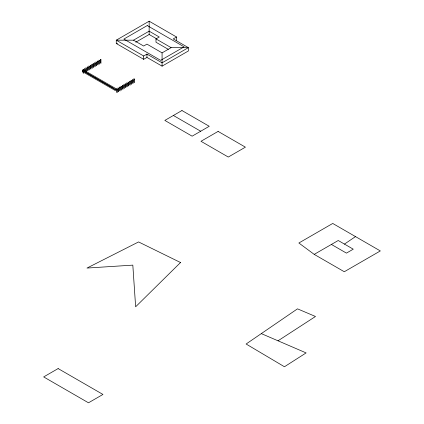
<?xml version="1.0" encoding="UTF-8"?>
<svg xmlns="http://www.w3.org/2000/svg" width="424" height="424" viewBox="0 0 424 424"><rect width="100%" height="100%" fill="white"/><g stroke="black" fill="none" stroke-linecap="round" stroke-linejoin="round"><path stroke-width="0.64" d="M344.452 244.092L355.513 236.603M278.017 340.801L315.488 316.484L297.494 308.842L246.111 344.012L284.451 366.755L306.123 352.906L261.311 333.609M176.543 37.015L149.147 21.2L116.271 40.179L116.271 43.502L143.667 59.318L146.953 57.42L162.074 66.149L188.378 50.965L188.378 47.647L173.252 38.913L176.543 37.015L176.543 40.338M155.995 38.913L171.116 47.647L188.378 47.647L162.074 62.831L146.953 54.097L143.667 55.995L116.271 40.179L133.528 40.179L149.147 31.164L159.281 37.015L155.995 38.913L155.995 42.236L168.317 49.348M135.76 42.215L149.147 34.487L156.467 38.711M133.528 40.179L143.667 46.036L146.953 44.133L162.074 52.867L171.116 47.647M314.205 254.379L344.288 271.742L380.333 250.934L332.734 223.453L298.867 243.005L314.205 254.379L338.235 240.503L353.261 249.179L346.44 253.117L331.42 244.441M116.271 43.502L117.549 43.502M173.395 115.476L200.695 131.233M113.457 88.224L83.417 70.877L82.32 71.513L115.196 90.492L116.287 89.862L114.591 88.876M162.074 52.867L162.074 66.149M149.147 21.2L149.147 34.487M146.953 54.097L146.953 57.42M143.667 55.995L143.667 59.318M86.565 71.592L86.565 68.047L85.908 67.665L85.908 71.211M85.129 71.237L85.129 68.879L84.471 68.497L84.471 70.861M180.529 262.525L135.638 306.796L132.823 265.127L86.984 268.058L138.569 241.94L180.529 262.525M147.239 25.567L123.835 39.082L160.696 60.362L184.101 46.847L147.239 25.567M83.417 69.865L82.32 70.501L115.196 89.48L116.287 88.849L83.417 69.865M181.954 110.532L164.835 120.416L192.13 136.178L209.255 126.294L181.954 110.532M218.106 131.403L200.987 141.287L228.282 157.05L245.406 147.165L218.106 131.403M58.13 368.573L43.667 376.92L88.489 402.8L102.953 394.447L58.13 368.573M100.949 59.747L100.292 59.365L100.292 62.906L100.949 63.287L100.949 59.747M134.482 79.103L133.825 78.726L133.825 82.267L134.482 82.648L134.482 79.103M99.508 60.574L98.85 60.197L98.85 63.738L99.508 64.119L99.508 60.574M133.041 79.935L132.383 79.553L132.383 83.099L133.041 83.475L133.041 79.935M98.071 61.406L97.414 61.024L97.414 64.57L98.071 64.946L98.071 61.406M131.604 80.767L130.947 80.385L130.947 83.931L131.604 84.307L131.604 80.767M96.635 62.238L95.978 61.856L95.978 65.397L96.635 65.778L96.635 62.238M130.168 81.593L129.511 81.217L129.511 84.758L130.168 85.139L130.168 81.593M95.193 63.065L94.536 62.688L94.536 66.229L95.193 66.61L95.193 63.065M128.726 82.426L128.069 82.044L128.069 85.59L128.726 85.966L128.726 82.426M93.757 63.897L93.1 63.515L93.1 67.061L93.757 67.437L93.757 63.897M127.29 83.258L126.633 82.876L126.633 86.417L127.29 86.798L127.29 83.258M92.321 64.724L91.663 64.347L91.663 67.888L92.321 68.269L92.321 64.724M125.854 84.085L125.197 83.708L125.197 87.249L125.854 87.63L125.854 84.085M90.879 65.556L90.222 65.179L90.222 68.72L90.879 69.101L90.879 65.556M124.412 84.917L123.755 84.535L123.755 88.081L124.412 88.457L124.412 84.917M89.443 66.388L88.786 66.006L88.786 69.552L89.443 69.928L89.443 66.388M122.976 85.749L122.319 85.367L122.319 88.907L122.976 89.289L122.976 85.749M88.007 67.215L87.349 66.838L87.349 70.379L88.007 70.76L88.007 67.215M121.54 86.576L120.882 86.199L120.882 89.74L121.54 90.121L121.54 86.576M120.098 87.408L119.441 87.026L119.441 90.572L120.098 90.948L120.098 87.408M118.662 88.24L118.005 87.858L118.005 91.398L118.662 91.78L118.662 88.24M83.692 69.706L83.035 69.329L83.035 72.87L83.692 73.251L83.692 69.706M117.225 89.067L116.568 88.69L116.568 92.231L117.225 92.612L117.225 89.067"/></g></svg>
